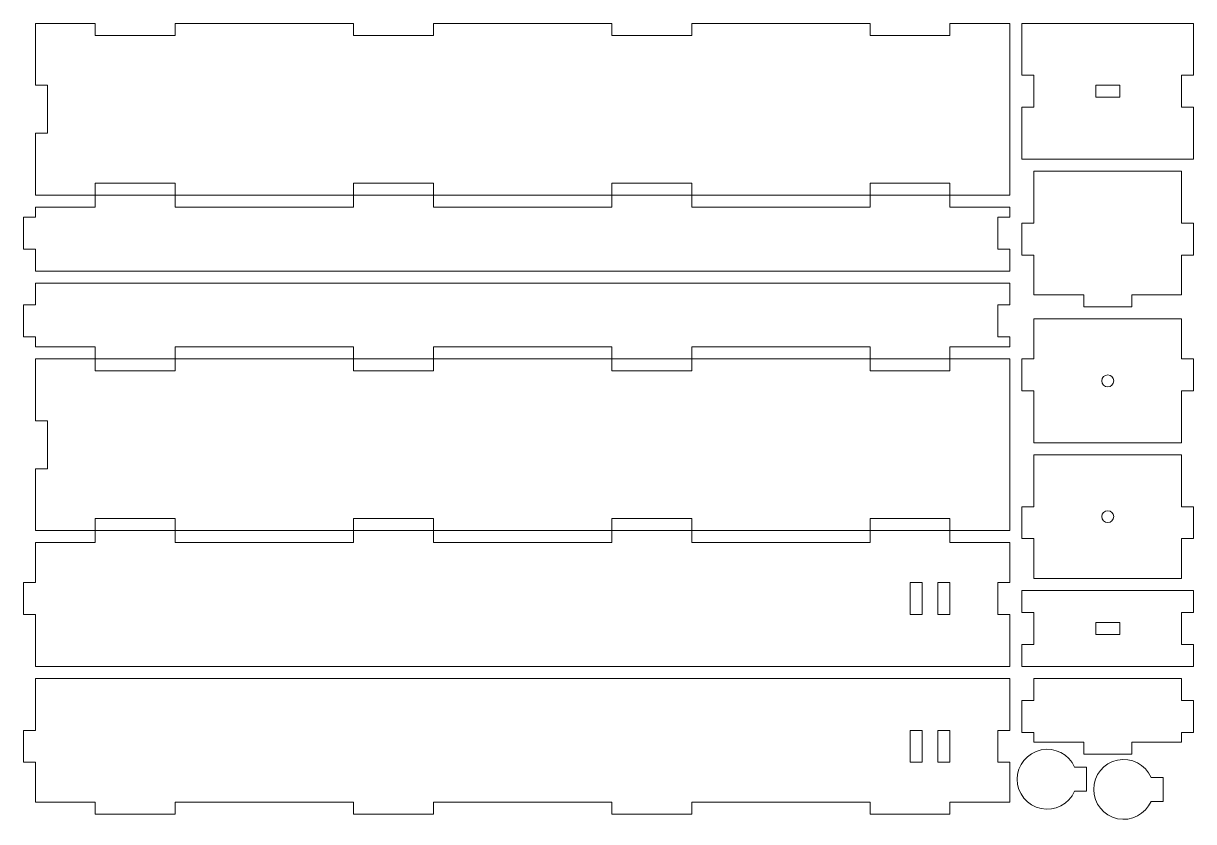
# Model space of a CAD drawing. Header units: millimetres. Extents: x -153 to 153, y -209 to 208.
# Drawn here: x -153 to 140, y -208.7 to -8.9 of the extents above; entities that cross this region are included whole.
import ezdxf

# ---------------------------------------------------------------- set-up
doc = ezdxf.new("R2010")
doc.units = ezdxf.units.MM
doc.header["$MEASUREMENT"] = 0
doc.layers.add('Layer 1', color=7, linetype='Continuous')

msp = doc.modelspace()

# ---------------------------------------------------------------- linework, layer by layer
at = {"layer": 'Layer 1', "color": 250, "lineweight": 20}
for points, knots in [([(-5.6667, -48.8596), (-5.6667, -48.8596), (14.3333, -48.8596), (14.3333, -48.8596), (14.3333, -48.8596), (14.3333, -48.8596), (14.3333, -51.8596), (14.3333, -51.8596), (14.3333, -51.8596), (14.3333, -51.8596), (59, -51.8596), (59, -51.8596), (59, -51.8596), (59, -51.8596), (59, -48.8596), (59, -48.8596), (59, -48.8596), (59, -48.8596), (79, -48.8596), (79, -48.8596), (79, -48.8596), (79, -48.8596), (79, -51.8596), (79, -51.8596), (79, -51.8596), (79, -51.8596), (94, -51.8596), (94, -51.8596), (94, -51.8596), (94, -51.8596), (94, -8.8596), (94, -8.8596), (94, -8.8596), (94, -8.8596), (79, -8.8596), (79, -8.8596), (79, -8.8596), (79, -8.8596), (79, -11.8596), (79, -11.8596), (79, -11.8596), (79, -11.8596), (59, -11.8596), (59, -11.8596), (59, -11.8596), (59, -11.8596), (59, -8.8596), (59, -8.8596), (59, -8.8596), (59, -8.8596), (14.3333, -8.8596), (14.3333, -8.8596), (14.3333, -8.8596), (14.3333, -8.8596), (14.3333, -11.8596), (14.3333, -11.8596), (14.3333, -11.8596), (14.3333, -11.8596), (-5.6667, -11.8596), (-5.6667, -11.8596), (-5.6667, -11.8596), (-5.6667, -11.8596), (-5.6667, -8.8596), (-5.6667, -8.8596), (-5.6667, -8.8596), (-5.6667, -8.8596), (-50.3333, -8.8596), (-50.3333, -8.8596), (-50.3333, -8.8596), (-50.3333, -8.8596), (-50.3333, -11.8596), (-50.3333, -11.8596), (-50.3333, -11.8596), (-50.3333, -11.8596), (-70.3333, -11.8596), (-70.3333, -11.8596), (-70.3333, -11.8596), (-70.3333, -11.8596), (-70.3333, -8.8596), (-70.3333, -8.8596), (-70.3333, -8.8596), (-70.3333, -8.8596), (-115, -8.8596), (-115, -8.8596), (-115, -8.8596), (-115, -8.8596), (-115, -11.8596), (-115, -11.8596), (-115, -11.8596), (-115, -11.8596), (-135, -11.8596), (-135, -11.8596), (-135, -11.8596), (-135, -11.8596), (-135, -8.8596), (-135, -8.8596), (-135, -8.8596), (-135, -8.8596), (-150, -8.8596), (-150, -8.8596), (-150, -8.8596), (-150, -8.8596), (-150, -24.3596), (-150, -24.3596), (-150, -24.3596), (-150, -24.3596), (-147, -24.3596), (-147, -24.3596), (-147, -24.3596), (-147, -24.3596), (-147, -36.3596), (-147, -36.3596), (-147, -36.3596), (-147, -36.3596), (-150, -36.3596), (-150, -36.3596), (-150, -36.3596), (-150, -36.3596), (-150, -51.8596), (-150, -51.8596), (-150, -51.8596), (-150, -51.8596), (-135, -51.8596), (-135, -51.8596), (-135, -51.8596), (-135, -51.8596), (-135, -48.8596), (-135, -48.8596), (-135, -48.8596), (-135, -48.8596), (-115, -48.8596), (-115, -48.8596), (-115, -48.8596), (-115, -48.8596), (-115, -51.8596), (-115, -51.8596), (-115, -51.8596), (-115, -51.8596), (-70.3333, -51.8596), (-70.3333, -51.8596), (-70.3333, -51.8596), (-70.3333, -51.8596), (-70.3333, -48.8596), (-70.3333, -48.8596), (-70.3333, -48.8596), (-70.3333, -48.8596), (-50.3333, -48.8596), (-50.3333, -48.8596), (-50.3333, -48.8596), (-50.3333, -48.8596), (-50.3333, -51.8596), (-50.3333, -51.8596), (-50.3333, -51.8596), (-50.3333, -51.8596), (-5.6667, -51.8596), (-5.6667, -51.8596), (-5.6667, -51.8596), (-5.6667, -51.8596), (-5.6667, -48.8596), (-5.6667, -48.8596)], [0, 0, 0, 0, 0.02439024, 0.02439024, 0.02439024, 0.02439024, 0.04878049, 0.04878049, 0.04878049, 0.04878049, 0.07317073, 0.07317073, 0.07317073, 0.07317073, 0.09756098, 0.09756098, 0.09756098, 0.09756098, 0.12195122, 0.12195122, 0.12195122, 0.12195122, 0.14634146, 0.14634146, 0.14634146, 0.14634146, 0.17073171, 0.17073171, 0.17073171, 0.17073171, 0.19512195, 0.19512195, 0.19512195, 0.19512195, 0.2195122, 0.2195122, 0.2195122, 0.2195122, 0.24390244, 0.24390244, 0.24390244, 0.24390244, 0.26829268, 0.26829268, 0.26829268, 0.26829268, 0.29268293, 0.29268293, 0.29268293, 0.29268293, 0.31707317, 0.31707317, 0.31707317, 0.31707317, 0.34146341, 0.34146341, 0.34146341, 0.34146341, 0.36585366, 0.36585366, 0.36585366, 0.36585366, 0.3902439, 0.3902439, 0.3902439, 0.3902439, 0.41463415, 0.41463415, 0.41463415, 0.41463415, 0.43902439, 0.43902439, 0.43902439, 0.43902439, 0.46341463, 0.46341463, 0.46341463, 0.46341463, 0.48780488, 0.48780488, 0.48780488, 0.48780488, 0.51219512, 0.51219512, 0.51219512, 0.51219512, 0.53658537, 0.53658537, 0.53658537, 0.53658537, 0.56097561, 0.56097561, 0.56097561, 0.56097561, 0.58536585, 0.58536585, 0.58536585, 0.58536585, 0.6097561, 0.6097561, 0.6097561, 0.6097561, 0.63414634, 0.63414634, 0.63414634, 0.63414634, 0.65853659, 0.65853659, 0.65853659, 0.65853659, 0.68292683, 0.68292683, 0.68292683, 0.68292683, 0.70731707, 0.70731707, 0.70731707, 0.70731707, 0.73170732, 0.73170732, 0.73170732, 0.73170732, 0.75609756, 0.75609756, 0.75609756, 0.75609756, 0.7804878, 0.7804878, 0.7804878, 0.7804878, 0.80487805, 0.80487805, 0.80487805, 0.80487805, 0.82926829, 0.82926829, 0.82926829, 0.82926829, 0.85365854, 0.85365854, 0.85365854, 0.85365854, 0.87804878, 0.87804878, 0.87804878, 0.87804878, 0.90243902, 0.90243902, 0.90243902, 0.90243902, 0.92682927, 0.92682927, 0.92682927, 0.92682927, 0.95121951, 0.95121951, 0.95121951, 0.95121951, 1, 1, 1, 1]), ([(140, -8.8596), (140, -8.8596), (97, -8.8596), (97, -8.8596), (97, -8.8596), (97, -8.8596), (97, -21.8596), (97, -21.8596), (97, -21.8596), (97, -21.8596), (100, -21.8596), (100, -21.8596), (100, -21.8596), (100, -21.8596), (100, -29.8596), (100, -29.8596), (100, -29.8596), (100, -29.8596), (97, -29.8596), (97, -29.8596), (97, -29.8596), (97, -29.8596), (97, -42.8596), (97, -42.8596), (97, -42.8596), (97, -42.8596), (140, -42.8596), (140, -42.8596), (140, -42.8596), (140, -42.8596), (140, -29.8596), (140, -29.8596), (140, -29.8596), (140, -29.8596), (137, -29.8596), (137, -29.8596), (137, -29.8596), (137, -29.8596), (137, -21.8596), (137, -21.8596), (137, -21.8596), (137, -21.8596), (140, -21.8596), (140, -21.8596), (140, -21.8596), (140, -21.8596), (140, -8.8596), (140, -8.8596)], [0, 0, 0, 0, 0.07692308, 0.07692308, 0.07692308, 0.07692308, 0.15384615, 0.15384615, 0.15384615, 0.15384615, 0.23076923, 0.23076923, 0.23076923, 0.23076923, 0.30769231, 0.30769231, 0.30769231, 0.30769231, 0.38461538, 0.38461538, 0.38461538, 0.38461538, 0.46153846, 0.46153846, 0.46153846, 0.46153846, 0.53846154, 0.53846154, 0.53846154, 0.53846154, 0.61538462, 0.61538462, 0.61538462, 0.61538462, 0.69230769, 0.69230769, 0.69230769, 0.69230769, 0.76923077, 0.76923077, 0.76923077, 0.76923077, 0.84615385, 0.84615385, 0.84615385, 0.84615385, 1, 1, 1, 1]), ([(115.5, -24.3596), (115.5, -24.3596), (121.5, -24.3596), (121.5, -24.3596), (121.5, -24.3596), (121.5, -24.3596), (121.5, -27.3596), (121.5, -27.3596), (121.5, -27.3596), (121.5, -27.3596), (115.5, -27.3596), (115.5, -27.3596), (115.5, -27.3596), (115.5, -27.3596), (115.5, -24.3596), (115.5, -24.3596)], [0, 0, 0, 0, 0.2, 0.2, 0.2, 0.2, 0.4, 0.4, 0.4, 0.4, 0.6, 0.6, 0.6, 0.6, 1, 1, 1, 1]), ([(137, -45.8596), (137, -45.8596), (100, -45.8596), (100, -45.8596), (100, -45.8596), (100, -45.8596), (100, -58.8596), (100, -58.8596), (100, -58.8596), (100, -58.8596), (97, -58.8596), (97, -58.8596), (97, -58.8596), (97, -58.8596), (97, -66.8596), (97, -66.8596), (97, -66.8596), (97, -66.8596), (100, -66.8596), (100, -66.8596), (100, -66.8596), (100, -66.8596), (100, -76.8596), (100, -76.8596), (100, -76.8596), (100, -76.8596), (112.5, -76.8596), (112.5, -76.8596), (112.5, -76.8596), (112.5, -76.8596), (112.5, -79.8596), (112.5, -79.8596), (112.5, -79.8596), (112.5, -79.8596), (124.5, -79.8596), (124.5, -79.8596), (124.5, -79.8596), (124.5, -79.8596), (124.5, -76.8596), (124.5, -76.8596), (124.5, -76.8596), (124.5, -76.8596), (137, -76.8596), (137, -76.8596), (137, -76.8596), (137, -76.8596), (137, -66.8596), (137, -66.8596), (137, -66.8596), (137, -66.8596), (140, -66.8596), (140, -66.8596), (140, -66.8596), (140, -66.8596), (140, -58.8596), (140, -58.8596), (140, -58.8596), (140, -58.8596), (137, -58.8596), (137, -58.8596), (137, -58.8596), (137, -58.8596), (137, -45.8596), (137, -45.8596)], [0, 0, 0, 0, 0.05882353, 0.05882353, 0.05882353, 0.05882353, 0.11764706, 0.11764706, 0.11764706, 0.11764706, 0.17647059, 0.17647059, 0.17647059, 0.17647059, 0.23529412, 0.23529412, 0.23529412, 0.23529412, 0.29411765, 0.29411765, 0.29411765, 0.29411765, 0.35294118, 0.35294118, 0.35294118, 0.35294118, 0.41176471, 0.41176471, 0.41176471, 0.41176471, 0.47058824, 0.47058824, 0.47058824, 0.47058824, 0.52941176, 0.52941176, 0.52941176, 0.52941176, 0.58823529, 0.58823529, 0.58823529, 0.58823529, 0.64705882, 0.64705882, 0.64705882, 0.64705882, 0.70588235, 0.70588235, 0.70588235, 0.70588235, 0.76470588, 0.76470588, 0.76470588, 0.76470588, 0.82352941, 0.82352941, 0.82352941, 0.82352941, 0.88235294, 0.88235294, 0.88235294, 0.88235294, 1, 1, 1, 1]), ([(-150, -70.8596), (-150, -70.8596), (94, -70.8596), (94, -70.8596), (94, -70.8596), (94, -70.8596), (94, -65.3596), (94, -65.3596), (94, -65.3596), (94, -65.3596), (91, -65.3596), (91, -65.3596), (91, -65.3596), (91, -65.3596), (91, -57.3596), (91, -57.3596), (91, -57.3596), (91, -57.3596), (94, -57.3596), (94, -57.3596), (94, -57.3596), (94, -57.3596), (94, -54.8596), (94, -54.8596), (94, -54.8596), (94, -54.8596), (79, -54.8596), (79, -54.8596), (79, -54.8596), (79, -54.8596), (79, -51.8596), (79, -51.8596), (79, -51.8596), (79, -51.8596), (59, -51.8596), (59, -51.8596), (59, -51.8596), (59, -51.8596), (59, -54.8596), (59, -54.8596), (59, -54.8596), (59, -54.8596), (14.3333, -54.8596), (14.3333, -54.8596), (14.3333, -54.8596), (14.3333, -54.8596), (14.3333, -51.8596), (14.3333, -51.8596), (14.3333, -51.8596), (14.3333, -51.8596), (-5.6667, -51.8596), (-5.6667, -51.8596), (-5.6667, -51.8596), (-5.6667, -51.8596), (-5.6667, -54.8596), (-5.6667, -54.8596), (-5.6667, -54.8596), (-5.6667, -54.8596), (-50.3333, -54.8596), (-50.3333, -54.8596), (-50.3333, -54.8596), (-50.3333, -54.8596), (-50.3333, -51.8596), (-50.3333, -51.8596), (-50.3333, -51.8596), (-50.3333, -51.8596), (-70.3333, -51.8596), (-70.3333, -51.8596), (-70.3333, -51.8596), (-70.3333, -51.8596), (-70.3333, -54.8596), (-70.3333, -54.8596), (-70.3333, -54.8596), (-70.3333, -54.8596), (-115, -54.8596), (-115, -54.8596), (-115, -54.8596), (-115, -54.8596), (-115, -51.8596), (-115, -51.8596), (-115, -51.8596), (-115, -51.8596), (-135, -51.8596), (-135, -51.8596), (-135, -51.8596), (-135, -51.8596), (-135, -54.8596), (-135, -54.8596), (-135, -54.8596), (-135, -54.8596), (-150, -54.8596), (-150, -54.8596), (-150, -54.8596), (-150, -54.8596), (-150, -57.3596), (-150, -57.3596), (-150, -57.3596), (-150, -57.3596), (-153, -57.3596), (-153, -57.3596), (-153, -57.3596), (-153, -57.3596), (-153, -65.3596), (-153, -65.3596), (-153, -65.3596), (-153, -65.3596), (-150, -65.3596), (-150, -65.3596), (-150, -65.3596), (-150, -65.3596), (-150, -70.8596), (-150, -70.8596)], [0, 0, 0, 0, 0.03448276, 0.03448276, 0.03448276, 0.03448276, 0.06896552, 0.06896552, 0.06896552, 0.06896552, 0.10344828, 0.10344828, 0.10344828, 0.10344828, 0.13793103, 0.13793103, 0.13793103, 0.13793103, 0.17241379, 0.17241379, 0.17241379, 0.17241379, 0.20689655, 0.20689655, 0.20689655, 0.20689655, 0.24137931, 0.24137931, 0.24137931, 0.24137931, 0.27586207, 0.27586207, 0.27586207, 0.27586207, 0.31034483, 0.31034483, 0.31034483, 0.31034483, 0.34482759, 0.34482759, 0.34482759, 0.34482759, 0.37931034, 0.37931034, 0.37931034, 0.37931034, 0.4137931, 0.4137931, 0.4137931, 0.4137931, 0.44827586, 0.44827586, 0.44827586, 0.44827586, 0.48275862, 0.48275862, 0.48275862, 0.48275862, 0.51724138, 0.51724138, 0.51724138, 0.51724138, 0.55172414, 0.55172414, 0.55172414, 0.55172414, 0.5862069, 0.5862069, 0.5862069, 0.5862069, 0.62068966, 0.62068966, 0.62068966, 0.62068966, 0.65517241, 0.65517241, 0.65517241, 0.65517241, 0.68965517, 0.68965517, 0.68965517, 0.68965517, 0.72413793, 0.72413793, 0.72413793, 0.72413793, 0.75862069, 0.75862069, 0.75862069, 0.75862069, 0.79310345, 0.79310345, 0.79310345, 0.79310345, 0.82758621, 0.82758621, 0.82758621, 0.82758621, 0.86206897, 0.86206897, 0.86206897, 0.86206897, 0.89655172, 0.89655172, 0.89655172, 0.89655172, 0.93103448, 0.93103448, 0.93103448, 0.93103448, 1, 1, 1, 1]), ([(-150, -73.8596), (-150, -73.8596), (94, -73.8596), (94, -73.8596), (94, -73.8596), (94, -73.8596), (94, -79.3596), (94, -79.3596), (94, -79.3596), (94, -79.3596), (91, -79.3596), (91, -79.3596), (91, -79.3596), (91, -79.3596), (91, -87.3596), (91, -87.3596), (91, -87.3596), (91, -87.3596), (94, -87.3596), (94, -87.3596), (94, -87.3596), (94, -87.3596), (94, -89.8596), (94, -89.8596), (94, -89.8596), (94, -89.8596), (79, -89.8596), (79, -89.8596), (79, -89.8596), (79, -89.8596), (79, -92.8596), (79, -92.8596), (79, -92.8596), (79, -92.8596), (59, -92.8596), (59, -92.8596), (59, -92.8596), (59, -92.8596), (59, -89.8596), (59, -89.8596), (59, -89.8596), (59, -89.8596), (14.3333, -89.8596), (14.3333, -89.8596), (14.3333, -89.8596), (14.3333, -89.8596), (14.3333, -92.8596), (14.3333, -92.8596), (14.3333, -92.8596), (14.3333, -92.8596), (-5.6667, -92.8596), (-5.6667, -92.8596), (-5.6667, -92.8596), (-5.6667, -92.8596), (-5.6667, -89.8596), (-5.6667, -89.8596), (-5.6667, -89.8596), (-5.6667, -89.8596), (-50.3333, -89.8596), (-50.3333, -89.8596), (-50.3333, -89.8596), (-50.3333, -89.8596), (-50.3333, -92.8596), (-50.3333, -92.8596), (-50.3333, -92.8596), (-50.3333, -92.8596), (-70.3333, -92.8596), (-70.3333, -92.8596), (-70.3333, -92.8596), (-70.3333, -92.8596), (-70.3333, -89.8596), (-70.3333, -89.8596), (-70.3333, -89.8596), (-70.3333, -89.8596), (-115, -89.8596), (-115, -89.8596), (-115, -89.8596), (-115, -89.8596), (-115, -92.8596), (-115, -92.8596), (-115, -92.8596), (-115, -92.8596), (-135, -92.8596), (-135, -92.8596), (-135, -92.8596), (-135, -92.8596), (-135, -89.8596), (-135, -89.8596), (-135, -89.8596), (-135, -89.8596), (-150, -89.8596), (-150, -89.8596), (-150, -89.8596), (-150, -89.8596), (-150, -87.3596), (-150, -87.3596), (-150, -87.3596), (-150, -87.3596), (-153, -87.3596), (-153, -87.3596), (-153, -87.3596), (-153, -87.3596), (-153, -79.3596), (-153, -79.3596), (-153, -79.3596), (-153, -79.3596), (-150, -79.3596), (-150, -79.3596), (-150, -79.3596), (-150, -79.3596), (-150, -73.8596), (-150, -73.8596)], [0, 0, 0, 0, 0.03448276, 0.03448276, 0.03448276, 0.03448276, 0.06896552, 0.06896552, 0.06896552, 0.06896552, 0.10344828, 0.10344828, 0.10344828, 0.10344828, 0.13793103, 0.13793103, 0.13793103, 0.13793103, 0.17241379, 0.17241379, 0.17241379, 0.17241379, 0.20689655, 0.20689655, 0.20689655, 0.20689655, 0.24137931, 0.24137931, 0.24137931, 0.24137931, 0.27586207, 0.27586207, 0.27586207, 0.27586207, 0.31034483, 0.31034483, 0.31034483, 0.31034483, 0.34482759, 0.34482759, 0.34482759, 0.34482759, 0.37931034, 0.37931034, 0.37931034, 0.37931034, 0.4137931, 0.4137931, 0.4137931, 0.4137931, 0.44827586, 0.44827586, 0.44827586, 0.44827586, 0.48275862, 0.48275862, 0.48275862, 0.48275862, 0.51724138, 0.51724138, 0.51724138, 0.51724138, 0.55172414, 0.55172414, 0.55172414, 0.55172414, 0.5862069, 0.5862069, 0.5862069, 0.5862069, 0.62068966, 0.62068966, 0.62068966, 0.62068966, 0.65517241, 0.65517241, 0.65517241, 0.65517241, 0.68965517, 0.68965517, 0.68965517, 0.68965517, 0.72413793, 0.72413793, 0.72413793, 0.72413793, 0.75862069, 0.75862069, 0.75862069, 0.75862069, 0.79310345, 0.79310345, 0.79310345, 0.79310345, 0.82758621, 0.82758621, 0.82758621, 0.82758621, 0.86206897, 0.86206897, 0.86206897, 0.86206897, 0.89655172, 0.89655172, 0.89655172, 0.89655172, 0.93103448, 0.93103448, 0.93103448, 0.93103448, 1, 1, 1, 1]), ([(100, -113.8596), (100, -113.8596), (137, -113.8596), (137, -113.8596), (137, -113.8596), (137, -113.8596), (137, -100.8596), (137, -100.8596), (137, -100.8596), (137, -100.8596), (140, -100.8596), (140, -100.8596), (140, -100.8596), (140, -100.8596), (140, -92.8596), (140, -92.8596), (140, -92.8596), (140, -92.8596), (137, -92.8596), (137, -92.8596), (137, -92.8596), (137, -92.8596), (137, -82.8596), (137, -82.8596), (137, -82.8596), (137, -82.8596), (100, -82.8596), (100, -82.8596), (100, -82.8596), (100, -82.8596), (100, -92.8596), (100, -92.8596), (100, -92.8596), (100, -92.8596), (97, -92.8596), (97, -92.8596), (97, -92.8596), (97, -92.8596), (97, -100.8596), (97, -100.8596), (97, -100.8596), (97, -100.8596), (100, -100.8596), (100, -100.8596), (100, -100.8596), (100, -100.8596), (100, -113.8596), (100, -113.8596)], [0, 0, 0, 0, 0.07692308, 0.07692308, 0.07692308, 0.07692308, 0.15384615, 0.15384615, 0.15384615, 0.15384615, 0.23076923, 0.23076923, 0.23076923, 0.23076923, 0.30769231, 0.30769231, 0.30769231, 0.30769231, 0.38461538, 0.38461538, 0.38461538, 0.38461538, 0.46153846, 0.46153846, 0.46153846, 0.46153846, 0.53846154, 0.53846154, 0.53846154, 0.53846154, 0.61538462, 0.61538462, 0.61538462, 0.61538462, 0.69230769, 0.69230769, 0.69230769, 0.69230769, 0.76923077, 0.76923077, 0.76923077, 0.76923077, 0.84615385, 0.84615385, 0.84615385, 0.84615385, 1, 1, 1, 1]), ([(59, -135.8596), (59, -135.8596), (59, -132.8596), (59, -132.8596), (59, -132.8596), (59, -132.8596), (79, -132.8596), (79, -132.8596), (79, -132.8596), (79, -132.8596), (79, -135.8596), (79, -135.8596), (79, -135.8596), (79, -135.8596), (94, -135.8596), (94, -135.8596), (94, -135.8596), (94, -135.8596), (94, -92.8596), (94, -92.8596), (94, -92.8596), (94, -92.8596), (79, -92.8596), (79, -92.8596), (79, -92.8596), (79, -92.8596), (79, -95.8596), (79, -95.8596), (79, -95.8596), (79, -95.8596), (59, -95.8596), (59, -95.8596), (59, -95.8596), (59, -95.8596), (59, -92.8596), (59, -92.8596), (59, -92.8596), (59, -92.8596), (14.3333, -92.8596), (14.3333, -92.8596), (14.3333, -92.8596), (14.3333, -92.8596), (14.3333, -95.8596), (14.3333, -95.8596), (14.3333, -95.8596), (14.3333, -95.8596), (-5.6667, -95.8596), (-5.6667, -95.8596), (-5.6667, -95.8596), (-5.6667, -95.8596), (-5.6667, -92.8596), (-5.6667, -92.8596), (-5.6667, -92.8596), (-5.6667, -92.8596), (-50.3333, -92.8596), (-50.3333, -92.8596), (-50.3333, -92.8596), (-50.3333, -92.8596), (-50.3333, -95.8596), (-50.3333, -95.8596), (-50.3333, -95.8596), (-50.3333, -95.8596), (-70.3333, -95.8596), (-70.3333, -95.8596), (-70.3333, -95.8596), (-70.3333, -95.8596), (-70.3333, -92.8596), (-70.3333, -92.8596), (-70.3333, -92.8596), (-70.3333, -92.8596), (-115, -92.8596), (-115, -92.8596), (-115, -92.8596), (-115, -92.8596), (-115, -95.8596), (-115, -95.8596), (-115, -95.8596), (-115, -95.8596), (-135, -95.8596), (-135, -95.8596), (-135, -95.8596), (-135, -95.8596), (-135, -92.8596), (-135, -92.8596), (-135, -92.8596), (-135, -92.8596), (-150, -92.8596), (-150, -92.8596), (-150, -92.8596), (-150, -92.8596), (-150, -108.3596), (-150, -108.3596), (-150, -108.3596), (-150, -108.3596), (-147, -108.3596), (-147, -108.3596), (-147, -108.3596), (-147, -108.3596), (-147, -120.3596), (-147, -120.3596), (-147, -120.3596), (-147, -120.3596), (-150, -120.3596), (-150, -120.3596), (-150, -120.3596), (-150, -120.3596), (-150, -135.8596), (-150, -135.8596), (-150, -135.8596), (-150, -135.8596), (-135, -135.8596), (-135, -135.8596), (-135, -135.8596), (-135, -135.8596), (-135, -132.8596), (-135, -132.8596), (-135, -132.8596), (-135, -132.8596), (-115, -132.8596), (-115, -132.8596), (-115, -132.8596), (-115, -132.8596), (-115, -135.8596), (-115, -135.8596), (-115, -135.8596), (-115, -135.8596), (-70.3333, -135.8596), (-70.3333, -135.8596), (-70.3333, -135.8596), (-70.3333, -135.8596), (-70.3333, -132.8596), (-70.3333, -132.8596), (-70.3333, -132.8596), (-70.3333, -132.8596), (-50.3333, -132.8596), (-50.3333, -132.8596), (-50.3333, -132.8596), (-50.3333, -132.8596), (-50.3333, -135.8596), (-50.3333, -135.8596), (-50.3333, -135.8596), (-50.3333, -135.8596), (-5.6667, -135.8596), (-5.6667, -135.8596), (-5.6667, -135.8596), (-5.6667, -135.8596), (-5.6667, -132.8596), (-5.6667, -132.8596), (-5.6667, -132.8596), (-5.6667, -132.8596), (14.3333, -132.8596), (14.3333, -132.8596), (14.3333, -132.8596), (14.3333, -132.8596), (14.3333, -135.8596), (14.3333, -135.8596), (14.3333, -135.8596), (14.3333, -135.8596), (59, -135.8596), (59, -135.8596)], [0, 0, 0, 0, 0.02439024, 0.02439024, 0.02439024, 0.02439024, 0.04878049, 0.04878049, 0.04878049, 0.04878049, 0.07317073, 0.07317073, 0.07317073, 0.07317073, 0.09756098, 0.09756098, 0.09756098, 0.09756098, 0.12195122, 0.12195122, 0.12195122, 0.12195122, 0.14634146, 0.14634146, 0.14634146, 0.14634146, 0.17073171, 0.17073171, 0.17073171, 0.17073171, 0.19512195, 0.19512195, 0.19512195, 0.19512195, 0.2195122, 0.2195122, 0.2195122, 0.2195122, 0.24390244, 0.24390244, 0.24390244, 0.24390244, 0.26829268, 0.26829268, 0.26829268, 0.26829268, 0.29268293, 0.29268293, 0.29268293, 0.29268293, 0.31707317, 0.31707317, 0.31707317, 0.31707317, 0.34146341, 0.34146341, 0.34146341, 0.34146341, 0.36585366, 0.36585366, 0.36585366, 0.36585366, 0.3902439, 0.3902439, 0.3902439, 0.3902439, 0.41463415, 0.41463415, 0.41463415, 0.41463415, 0.43902439, 0.43902439, 0.43902439, 0.43902439, 0.46341463, 0.46341463, 0.46341463, 0.46341463, 0.48780488, 0.48780488, 0.48780488, 0.48780488, 0.51219512, 0.51219512, 0.51219512, 0.51219512, 0.53658537, 0.53658537, 0.53658537, 0.53658537, 0.56097561, 0.56097561, 0.56097561, 0.56097561, 0.58536585, 0.58536585, 0.58536585, 0.58536585, 0.6097561, 0.6097561, 0.6097561, 0.6097561, 0.63414634, 0.63414634, 0.63414634, 0.63414634, 0.65853659, 0.65853659, 0.65853659, 0.65853659, 0.68292683, 0.68292683, 0.68292683, 0.68292683, 0.70731707, 0.70731707, 0.70731707, 0.70731707, 0.73170732, 0.73170732, 0.73170732, 0.73170732, 0.75609756, 0.75609756, 0.75609756, 0.75609756, 0.7804878, 0.7804878, 0.7804878, 0.7804878, 0.80487805, 0.80487805, 0.80487805, 0.80487805, 0.82926829, 0.82926829, 0.82926829, 0.82926829, 0.85365854, 0.85365854, 0.85365854, 0.85365854, 0.87804878, 0.87804878, 0.87804878, 0.87804878, 0.90243902, 0.90243902, 0.90243902, 0.90243902, 0.92682927, 0.92682927, 0.92682927, 0.92682927, 0.95121951, 0.95121951, 0.95121951, 0.95121951, 1, 1, 1, 1]), ([(118.5, -96.8596), (119.3284, -96.8596), (120, -97.5312), (120, -98.3596), (120, -98.3596), (120, -99.188), (119.3284, -99.8596), (118.5, -99.8596), (118.5, -99.8596), (117.6716, -99.8596), (117, -99.188), (117, -98.3596), (117, -98.3596), (117, -97.5312), (117.6716, -96.8596), (118.5, -96.8596)], [0, 0, 0, 0, 0.2, 0.2, 0.2, 0.2, 0.4, 0.4, 0.4, 0.4, 0.6, 0.6, 0.6, 0.6, 1, 1, 1, 1]), ([(100, -116.8596), (100, -116.8596), (137, -116.8596), (137, -116.8596), (137, -116.8596), (137, -116.8596), (137, -129.8596), (137, -129.8596), (137, -129.8596), (137, -129.8596), (140, -129.8596), (140, -129.8596), (140, -129.8596), (140, -129.8596), (140, -137.8596), (140, -137.8596), (140, -137.8596), (140, -137.8596), (137, -137.8596), (137, -137.8596), (137, -137.8596), (137, -137.8596), (137, -147.8596), (137, -147.8596), (137, -147.8596), (137, -147.8596), (100, -147.8596), (100, -147.8596), (100, -147.8596), (100, -147.8596), (100, -137.8596), (100, -137.8596), (100, -137.8596), (100, -137.8596), (97, -137.8596), (97, -137.8596), (97, -137.8596), (97, -137.8596), (97, -129.8596), (97, -129.8596), (97, -129.8596), (97, -129.8596), (100, -129.8596), (100, -129.8596), (100, -129.8596), (100, -129.8596), (100, -116.8596), (100, -116.8596)], [0, 0, 0, 0, 0.07692308, 0.07692308, 0.07692308, 0.07692308, 0.15384615, 0.15384615, 0.15384615, 0.15384615, 0.23076923, 0.23076923, 0.23076923, 0.23076923, 0.30769231, 0.30769231, 0.30769231, 0.30769231, 0.38461538, 0.38461538, 0.38461538, 0.38461538, 0.46153846, 0.46153846, 0.46153846, 0.46153846, 0.53846154, 0.53846154, 0.53846154, 0.53846154, 0.61538462, 0.61538462, 0.61538462, 0.61538462, 0.69230769, 0.69230769, 0.69230769, 0.69230769, 0.76923077, 0.76923077, 0.76923077, 0.76923077, 0.84615385, 0.84615385, 0.84615385, 0.84615385, 1, 1, 1, 1]), ([(118.5, -133.8596), (119.3284, -133.8596), (120, -133.188), (120, -132.3596), (120, -132.3596), (120, -131.5312), (119.3284, -130.8596), (118.5, -130.8596), (118.5, -130.8596), (117.6716, -130.8596), (117, -131.5312), (117, -132.3596), (117, -132.3596), (117, -133.188), (117.6716, -133.8596), (118.5, -133.8596)], [0, 0, 0, 0, 0.2, 0.2, 0.2, 0.2, 0.4, 0.4, 0.4, 0.4, 0.6, 0.6, 0.6, 0.6, 1, 1, 1, 1]), ([(-150, -169.8596), (-150, -169.8596), (94, -169.8596), (94, -169.8596), (94, -169.8596), (94, -169.8596), (94, -156.8596), (94, -156.8596), (94, -156.8596), (94, -156.8596), (91, -156.8596), (91, -156.8596), (91, -156.8596), (91, -156.8596), (91, -148.8596), (91, -148.8596), (91, -148.8596), (91, -148.8596), (94, -148.8596), (94, -148.8596), (94, -148.8596), (94, -148.8596), (94, -138.8596), (94, -138.8596), (94, -138.8596), (94, -138.8596), (79, -138.8596), (79, -138.8596), (79, -138.8596), (79, -138.8596), (79, -135.8596), (79, -135.8596), (79, -135.8596), (79, -135.8596), (59, -135.8596), (59, -135.8596), (59, -135.8596), (59, -135.8596), (59, -138.8596), (59, -138.8596), (59, -138.8596), (59, -138.8596), (14.3333, -138.8596), (14.3333, -138.8596), (14.3333, -138.8596), (14.3333, -138.8596), (14.3333, -135.8596), (14.3333, -135.8596), (14.3333, -135.8596), (14.3333, -135.8596), (-5.6667, -135.8596), (-5.6667, -135.8596), (-5.6667, -135.8596), (-5.6667, -135.8596), (-5.6667, -138.8596), (-5.6667, -138.8596), (-5.6667, -138.8596), (-5.6667, -138.8596), (-50.3333, -138.8596), (-50.3333, -138.8596), (-50.3333, -138.8596), (-50.3333, -138.8596), (-50.3333, -135.8596), (-50.3333, -135.8596), (-50.3333, -135.8596), (-50.3333, -135.8596), (-70.3333, -135.8596), (-70.3333, -135.8596), (-70.3333, -135.8596), (-70.3333, -135.8596), (-70.3333, -138.8596), (-70.3333, -138.8596), (-70.3333, -138.8596), (-70.3333, -138.8596), (-115, -138.8596), (-115, -138.8596), (-115, -138.8596), (-115, -138.8596), (-115, -135.8596), (-115, -135.8596), (-115, -135.8596), (-115, -135.8596), (-135, -135.8596), (-135, -135.8596), (-135, -135.8596), (-135, -135.8596), (-135, -138.8596), (-135, -138.8596), (-135, -138.8596), (-135, -138.8596), (-150, -138.8596), (-150, -138.8596), (-150, -138.8596), (-150, -138.8596), (-150, -148.8596), (-150, -148.8596), (-150, -148.8596), (-150, -148.8596), (-153, -148.8596), (-153, -148.8596), (-153, -148.8596), (-153, -148.8596), (-153, -156.8596), (-153, -156.8596), (-153, -156.8596), (-153, -156.8596), (-150, -156.8596), (-150, -156.8596), (-150, -156.8596), (-150, -156.8596), (-150, -169.8596), (-150, -169.8596)], [0, 0, 0, 0, 0.03448276, 0.03448276, 0.03448276, 0.03448276, 0.06896552, 0.06896552, 0.06896552, 0.06896552, 0.10344828, 0.10344828, 0.10344828, 0.10344828, 0.13793103, 0.13793103, 0.13793103, 0.13793103, 0.17241379, 0.17241379, 0.17241379, 0.17241379, 0.20689655, 0.20689655, 0.20689655, 0.20689655, 0.24137931, 0.24137931, 0.24137931, 0.24137931, 0.27586207, 0.27586207, 0.27586207, 0.27586207, 0.31034483, 0.31034483, 0.31034483, 0.31034483, 0.34482759, 0.34482759, 0.34482759, 0.34482759, 0.37931034, 0.37931034, 0.37931034, 0.37931034, 0.4137931, 0.4137931, 0.4137931, 0.4137931, 0.44827586, 0.44827586, 0.44827586, 0.44827586, 0.48275862, 0.48275862, 0.48275862, 0.48275862, 0.51724138, 0.51724138, 0.51724138, 0.51724138, 0.55172414, 0.55172414, 0.55172414, 0.55172414, 0.5862069, 0.5862069, 0.5862069, 0.5862069, 0.62068966, 0.62068966, 0.62068966, 0.62068966, 0.65517241, 0.65517241, 0.65517241, 0.65517241, 0.68965517, 0.68965517, 0.68965517, 0.68965517, 0.72413793, 0.72413793, 0.72413793, 0.72413793, 0.75862069, 0.75862069, 0.75862069, 0.75862069, 0.79310345, 0.79310345, 0.79310345, 0.79310345, 0.82758621, 0.82758621, 0.82758621, 0.82758621, 0.86206897, 0.86206897, 0.86206897, 0.86206897, 0.89655172, 0.89655172, 0.89655172, 0.89655172, 0.93103448, 0.93103448, 0.93103448, 0.93103448, 1, 1, 1, 1]), ([(69, -156.8596), (69, -156.8596), (69, -148.8596), (69, -148.8596), (69, -148.8596), (69, -148.8596), (72, -148.8596), (72, -148.8596), (72, -148.8596), (72, -148.8596), (72, -156.8596), (72, -156.8596), (72, -156.8596), (72, -156.8596), (69, -156.8596), (69, -156.8596)], [0, 0, 0, 0, 0.2, 0.2, 0.2, 0.2, 0.4, 0.4, 0.4, 0.4, 0.6, 0.6, 0.6, 0.6, 1, 1, 1, 1]), ([(76, -156.8596), (76, -156.8596), (76, -148.8596), (76, -148.8596), (76, -148.8596), (76, -148.8596), (79, -148.8596), (79, -148.8596), (79, -148.8596), (79, -148.8596), (79, -156.8596), (79, -156.8596), (79, -156.8596), (79, -156.8596), (76, -156.8596), (76, -156.8596)], [0, 0, 0, 0, 0.2, 0.2, 0.2, 0.2, 0.4, 0.4, 0.4, 0.4, 0.6, 0.6, 0.6, 0.6, 1, 1, 1, 1]), ([(97, -169.8596), (97, -169.8596), (140, -169.8596), (140, -169.8596), (140, -169.8596), (140, -169.8596), (140, -164.3596), (140, -164.3596), (140, -164.3596), (140, -164.3596), (137, -164.3596), (137, -164.3596), (137, -164.3596), (137, -164.3596), (137, -156.3596), (137, -156.3596), (137, -156.3596), (137, -156.3596), (140, -156.3596), (140, -156.3596), (140, -156.3596), (140, -156.3596), (140, -150.8596), (140, -150.8596), (140, -150.8596), (140, -150.8596), (97, -150.8596), (97, -150.8596), (97, -150.8596), (97, -150.8596), (97, -156.3596), (97, -156.3596), (97, -156.3596), (97, -156.3596), (100, -156.3596), (100, -156.3596), (100, -156.3596), (100, -156.3596), (100, -164.3596), (100, -164.3596), (100, -164.3596), (100, -164.3596), (97, -164.3596), (97, -164.3596), (97, -164.3596), (97, -164.3596), (97, -169.8596), (97, -169.8596)], [0, 0, 0, 0, 0.07692308, 0.07692308, 0.07692308, 0.07692308, 0.15384615, 0.15384615, 0.15384615, 0.15384615, 0.23076923, 0.23076923, 0.23076923, 0.23076923, 0.30769231, 0.30769231, 0.30769231, 0.30769231, 0.38461538, 0.38461538, 0.38461538, 0.38461538, 0.46153846, 0.46153846, 0.46153846, 0.46153846, 0.53846154, 0.53846154, 0.53846154, 0.53846154, 0.61538462, 0.61538462, 0.61538462, 0.61538462, 0.69230769, 0.69230769, 0.69230769, 0.69230769, 0.76923077, 0.76923077, 0.76923077, 0.76923077, 0.84615385, 0.84615385, 0.84615385, 0.84615385, 1, 1, 1, 1]), ([(115.5, -161.8596), (115.5, -161.8596), (115.5, -158.8596), (115.5, -158.8596), (115.5, -158.8596), (115.5, -158.8596), (121.5, -158.8596), (121.5, -158.8596), (121.5, -158.8596), (121.5, -158.8596), (121.5, -161.8596), (121.5, -161.8596), (121.5, -161.8596), (121.5, -161.8596), (115.5, -161.8596), (115.5, -161.8596)], [0, 0, 0, 0, 0.2, 0.2, 0.2, 0.2, 0.4, 0.4, 0.4, 0.4, 0.6, 0.6, 0.6, 0.6, 1, 1, 1, 1]), ([(-150, -172.8596), (-150, -172.8596), (94, -172.8596), (94, -172.8596), (94, -172.8596), (94, -172.8596), (94, -185.8596), (94, -185.8596), (94, -185.8596), (94, -185.8596), (91, -185.8596), (91, -185.8596), (91, -185.8596), (91, -185.8596), (91, -193.8596), (91, -193.8596), (91, -193.8596), (91, -193.8596), (94, -193.8596), (94, -193.8596), (94, -193.8596), (94, -193.8596), (94, -203.8596), (94, -203.8596), (94, -203.8596), (94, -203.8596), (79, -203.8596), (79, -203.8596), (79, -203.8596), (79, -203.8596), (79, -206.8596), (79, -206.8596), (79, -206.8596), (79, -206.8596), (59, -206.8596), (59, -206.8596), (59, -206.8596), (59, -206.8596), (59, -203.8596), (59, -203.8596), (59, -203.8596), (59, -203.8596), (14.3333, -203.8596), (14.3333, -203.8596), (14.3333, -203.8596), (14.3333, -203.8596), (14.3333, -206.8596), (14.3333, -206.8596), (14.3333, -206.8596), (14.3333, -206.8596), (-5.6667, -206.8596), (-5.6667, -206.8596), (-5.6667, -206.8596), (-5.6667, -206.8596), (-5.6667, -203.8596), (-5.6667, -203.8596), (-5.6667, -203.8596), (-5.6667, -203.8596), (-50.3333, -203.8596), (-50.3333, -203.8596), (-50.3333, -203.8596), (-50.3333, -203.8596), (-50.3333, -206.8596), (-50.3333, -206.8596), (-50.3333, -206.8596), (-50.3333, -206.8596), (-70.3333, -206.8596), (-70.3333, -206.8596), (-70.3333, -206.8596), (-70.3333, -206.8596), (-70.3333, -203.8596), (-70.3333, -203.8596), (-70.3333, -203.8596), (-70.3333, -203.8596), (-115, -203.8596), (-115, -203.8596), (-115, -203.8596), (-115, -203.8596), (-115, -206.8596), (-115, -206.8596), (-115, -206.8596), (-115, -206.8596), (-135, -206.8596), (-135, -206.8596), (-135, -206.8596), (-135, -206.8596), (-135, -203.8596), (-135, -203.8596), (-135, -203.8596), (-135, -203.8596), (-150, -203.8596), (-150, -203.8596), (-150, -203.8596), (-150, -203.8596), (-150, -193.8596), (-150, -193.8596), (-150, -193.8596), (-150, -193.8596), (-153, -193.8596), (-153, -193.8596), (-153, -193.8596), (-153, -193.8596), (-153, -185.8596), (-153, -185.8596), (-153, -185.8596), (-153, -185.8596), (-150, -185.8596), (-150, -185.8596), (-150, -185.8596), (-150, -185.8596), (-150, -172.8596), (-150, -172.8596)], [0, 0, 0, 0, 0.03448276, 0.03448276, 0.03448276, 0.03448276, 0.06896552, 0.06896552, 0.06896552, 0.06896552, 0.10344828, 0.10344828, 0.10344828, 0.10344828, 0.13793103, 0.13793103, 0.13793103, 0.13793103, 0.17241379, 0.17241379, 0.17241379, 0.17241379, 0.20689655, 0.20689655, 0.20689655, 0.20689655, 0.24137931, 0.24137931, 0.24137931, 0.24137931, 0.27586207, 0.27586207, 0.27586207, 0.27586207, 0.31034483, 0.31034483, 0.31034483, 0.31034483, 0.34482759, 0.34482759, 0.34482759, 0.34482759, 0.37931034, 0.37931034, 0.37931034, 0.37931034, 0.4137931, 0.4137931, 0.4137931, 0.4137931, 0.44827586, 0.44827586, 0.44827586, 0.44827586, 0.48275862, 0.48275862, 0.48275862, 0.48275862, 0.51724138, 0.51724138, 0.51724138, 0.51724138, 0.55172414, 0.55172414, 0.55172414, 0.55172414, 0.5862069, 0.5862069, 0.5862069, 0.5862069, 0.62068966, 0.62068966, 0.62068966, 0.62068966, 0.65517241, 0.65517241, 0.65517241, 0.65517241, 0.68965517, 0.68965517, 0.68965517, 0.68965517, 0.72413793, 0.72413793, 0.72413793, 0.72413793, 0.75862069, 0.75862069, 0.75862069, 0.75862069, 0.79310345, 0.79310345, 0.79310345, 0.79310345, 0.82758621, 0.82758621, 0.82758621, 0.82758621, 0.86206897, 0.86206897, 0.86206897, 0.86206897, 0.89655172, 0.89655172, 0.89655172, 0.89655172, 0.93103448, 0.93103448, 0.93103448, 0.93103448, 1, 1, 1, 1]), ([(112.5, -191.8596), (112.5, -191.8596), (124.5, -191.8596), (124.5, -191.8596), (124.5, -191.8596), (124.5, -191.8596), (124.5, -188.8596), (124.5, -188.8596), (124.5, -188.8596), (124.5, -188.8596), (137, -188.8596), (137, -188.8596), (137, -188.8596), (137, -188.8596), (137, -186.3596), (137, -186.3596), (137, -186.3596), (137, -186.3596), (140, -186.3596), (140, -186.3596), (140, -186.3596), (140, -186.3596), (140, -178.3596), (140, -178.3596), (140, -178.3596), (140, -178.3596), (137, -178.3596), (137, -178.3596), (137, -178.3596), (137, -178.3596), (137, -172.8596), (137, -172.8596), (137, -172.8596), (137, -172.8596), (100, -172.8596), (100, -172.8596), (100, -172.8596), (100, -172.8596), (100, -178.3596), (100, -178.3596), (100, -178.3596), (100, -178.3596), (97, -178.3596), (97, -178.3596), (97, -178.3596), (97, -178.3596), (97, -186.3596), (97, -186.3596), (97, -186.3596), (97, -186.3596), (100, -186.3596), (100, -186.3596), (100, -186.3596), (100, -186.3596), (100, -188.8596), (100, -188.8596), (100, -188.8596), (100, -188.8596), (112.5, -188.8596), (112.5, -188.8596), (112.5, -188.8596), (112.5, -188.8596), (112.5, -191.8596), (112.5, -191.8596)], [0, 0, 0, 0, 0.05882353, 0.05882353, 0.05882353, 0.05882353, 0.11764706, 0.11764706, 0.11764706, 0.11764706, 0.17647059, 0.17647059, 0.17647059, 0.17647059, 0.23529412, 0.23529412, 0.23529412, 0.23529412, 0.29411765, 0.29411765, 0.29411765, 0.29411765, 0.35294118, 0.35294118, 0.35294118, 0.35294118, 0.41176471, 0.41176471, 0.41176471, 0.41176471, 0.47058824, 0.47058824, 0.47058824, 0.47058824, 0.52941176, 0.52941176, 0.52941176, 0.52941176, 0.58823529, 0.58823529, 0.58823529, 0.58823529, 0.64705882, 0.64705882, 0.64705882, 0.64705882, 0.70588235, 0.70588235, 0.70588235, 0.70588235, 0.76470588, 0.76470588, 0.76470588, 0.76470588, 0.82352941, 0.82352941, 0.82352941, 0.82352941, 0.88235294, 0.88235294, 0.88235294, 0.88235294, 1, 1, 1, 1]), ([(69, -185.8596), (69, -185.8596), (69, -193.8596), (69, -193.8596), (69, -193.8596), (69, -193.8596), (72, -193.8596), (72, -193.8596), (72, -193.8596), (72, -193.8596), (72, -185.8596), (72, -185.8596), (72, -185.8596), (72, -185.8596), (69, -185.8596), (69, -185.8596)], [0, 0, 0, 0, 0.2, 0.2, 0.2, 0.2, 0.4, 0.4, 0.4, 0.4, 0.6, 0.6, 0.6, 0.6, 1, 1, 1, 1]), ([(76, -185.8596), (76, -185.8596), (76, -193.8596), (76, -193.8596), (76, -193.8596), (76, -193.8596), (79, -193.8596), (79, -193.8596), (79, -193.8596), (79, -193.8596), (79, -185.8596), (79, -185.8596), (79, -185.8596), (79, -185.8596), (76, -185.8596), (76, -185.8596)], [0, 0, 0, 0, 0.2, 0.2, 0.2, 0.2, 0.4, 0.4, 0.4, 0.4, 0.6, 0.6, 0.6, 0.6, 1, 1, 1, 1]), ([(113.2057, -201.0996), (113.2057, -201.0996), (113.2057, -195.0996), (113.2057, -195.0996), (113.2057, -195.0996), (113.2057, -195.0996), (110.2057, -195.0996), (110.2057, -195.0996), (110.2057, -195.0996), (108.7851, -191.8446), (105.2762, -190.0322), (101.7996, -190.7578), (101.7996, -190.7578), (98.3229, -191.4834), (95.8319, -194.548), (95.8319, -198.0996), (95.8319, -198.0996), (95.8319, -201.6511), (98.3229, -204.7158), (101.7995, -205.4414), (101.7995, -205.4414), (105.2761, -206.167), (108.7851, -204.3547), (110.2057, -201.0996), (110.2057, -201.0996), (110.2057, -201.0996), (113.2057, -201.0996), (113.2057, -201.0996)], [0, 0, 0, 0, 0.125, 0.125, 0.125, 0.125, 0.25, 0.25, 0.25, 0.25, 0.375, 0.375, 0.375, 0.375, 0.5, 0.5, 0.5, 0.5, 0.625, 0.625, 0.625, 0.625, 0.75, 0.75, 0.75, 0.75, 1, 1, 1, 1]), ([(132.3615, -203.6396), (132.3615, -203.6396), (132.3615, -197.6396), (132.3615, -197.6396), (132.3615, -197.6396), (132.3615, -197.6396), (129.3615, -197.6396), (129.3615, -197.6396), (129.3615, -197.6396), (127.9409, -194.3846), (124.432, -192.5722), (120.9554, -193.2978), (120.9554, -193.2978), (117.4787, -194.0234), (114.9877, -197.088), (114.9877, -200.6396), (114.9877, -200.6396), (114.9877, -204.1911), (117.4787, -207.2558), (120.9553, -207.9814), (120.9553, -207.9814), (124.4319, -208.707), (127.9409, -206.8947), (129.3615, -203.6396), (129.3615, -203.6396), (129.3615, -203.6396), (132.3615, -203.6396), (132.3615, -203.6396)], [0, 0, 0, 0, 0.125, 0.125, 0.125, 0.125, 0.25, 0.25, 0.25, 0.25, 0.375, 0.375, 0.375, 0.375, 0.5, 0.5, 0.5, 0.5, 0.625, 0.625, 0.625, 0.625, 0.75, 0.75, 0.75, 0.75, 1, 1, 1, 1])]:
    msp.add_open_spline(points, degree=3, knots=knots, dxfattribs=at)

doc.saveas('drawing.dxf')
